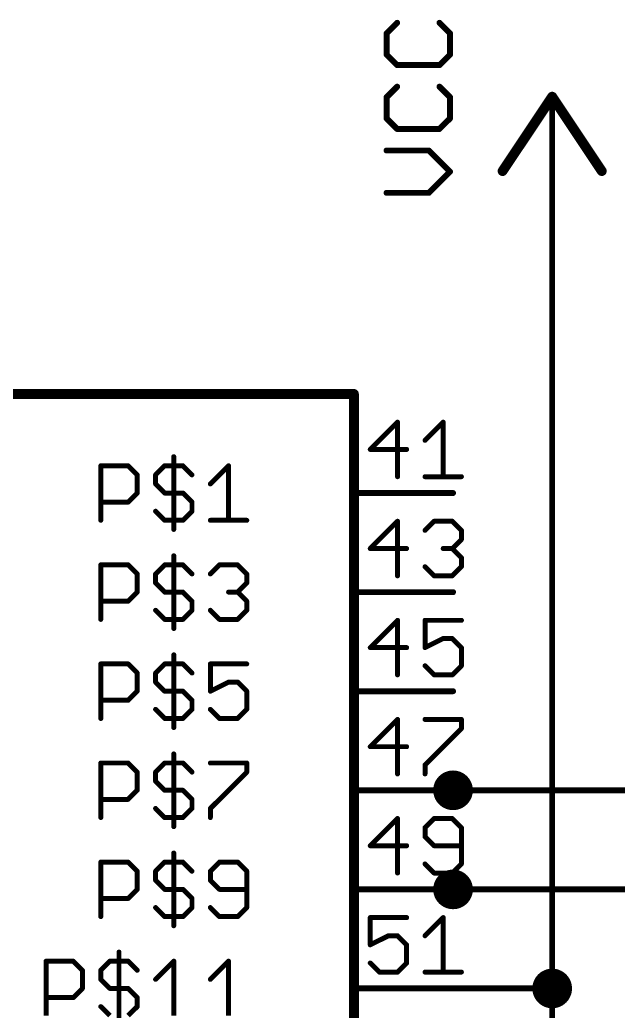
# Model space of a CAD drawing. Extents: x -72 to 265, y -97 to 216.
# Drawn here: x -6.02 to 9.31, y 85.78 to 111.19 of the extents above; entities that cross this region are included whole.
import ezdxf

# ---------------------------------------------------------------- set-up
doc = ezdxf.new("R2010")
doc.units = 0
for name, color, linetype in [('91', 94, 'CONTINUOUS'), ('94', 14, 'CONTINUOUS'), ('95', 251, 'CONTINUOUS'), ('96', 251, 'CONTINUOUS')]:
    doc.layers.add(name, color=color, linetype=linetype)

msp = doc.modelspace()

# ---------------------------------------------------------------- linework, layer by layer
at = {"layer": '91', "const_width": 0.1524}
for points in [[(7.62, 86.36), (7.62, 106.68)], [(5.08, 91.44), (12.7, 91.44)], [(12.7, 88.9), (5.08, 88.9)], [(5.08, 86.36), (7.62, 86.36)], [(7.62, 78.74), (7.62, 86.36)]]:
    msp.add_lwpolyline(points, dxfattribs=at)
at = {"layer": '91'}
for points, const_width in [([(7.6581, 106.68, 1), (7.5819, 106.68)], 0.0762), ([(5.08, 91.186, 1), (5.08, 91.694, 1), (5.08, 91.186)], 0.508), ([(5.08, 91.4781, 1), (5.08, 91.4019)], 0.0762), ([(5.08, 88.646, 1), (5.08, 89.154, 1), (5.08, 88.646)], 0.508), ([(5.08, 88.9381, 1), (5.08, 88.8619)], 0.0762), ([(7.62, 86.106, 1), (7.62, 86.614, 1), (7.62, 86.106)], 0.508), ([(5.08, 86.3981, 1), (5.08, 86.3219)], 0.0762), ([(7.6581, 86.36, 1), (7.5819, 86.36)], 0.0762), ([(7.62, 86.3219, 1), (7.62, 86.3981)], 0.0762), ([(7.5819, 86.36, 1), (7.6581, 86.36)], 0.0762)]:
    msp.add_lwpolyline(points, format="xyb", dxfattribs=dict(at, const_width=const_width))
at = {"layer": '94'}
for points, const_width in [([(7.62, 109.22), (6.35, 107.315)], 0.254), ([(8.89, 107.315), (7.62, 109.22)], 0.254), ([(7.62, 106.68), (7.62, 109.22)], 0.1524), ([(2.54, 101.6), (-25.4, 101.6)], 0.254), ([(2.54, 22.86), (2.54, 101.6)], 0.254), ([(5.08, 99.06), (2.54, 99.06)], 0.1524), ([(5.08, 96.52), (2.54, 96.52)], 0.1524), ([(5.08, 93.98), (2.54, 93.98)], 0.1524), ([(5.08, 91.44), (2.54, 91.44)], 0.1524), ([(5.08, 88.9), (2.54, 88.9)], 0.1524), ([(5.08, 86.36), (2.54, 86.36)], 0.1524)]:
    msp.add_lwpolyline(points, dxfattribs=dict(at, const_width=const_width))
for points, const_width in [([(7.6728, 109.2552, 1), (7.5672, 109.1848)], 0.127), ([(7.6728, 109.1848, 1), (7.5672, 109.2552)], 0.127), ([(7.6581, 109.22, 1), (7.5819, 109.22)], 0.0762), ([(6.2972, 107.3502, 1), (6.4028, 107.2798)], 0.127), ([(8.8372, 107.2798, 1), (8.9428, 107.3502)], 0.127), ([(7.5819, 106.68, 1), (7.6581, 106.68)], 0.0762), ([(2.6035, 101.6, 1), (2.4765, 101.6)], 0.127), ([(2.54, 101.5365, 1), (2.54, 101.6635)], 0.127), ([(2.54, 99.0981, 1), (2.54, 99.0219)], 0.0762), ([(5.08, 99.0219, 1), (5.08, 99.0981)], 0.0762), ([(2.54, 96.5581, 1), (2.54, 96.4819)], 0.0762), ([(5.08, 96.4819, 1), (5.08, 96.5581)], 0.0762), ([(2.54, 94.0181, 1), (2.54, 93.9419)], 0.0762), ([(5.08, 93.9419, 1), (5.08, 94.0181)], 0.0762), ([(2.54, 91.4781, 1), (2.54, 91.4019)], 0.0762), ([(5.08, 91.4019, 1), (5.08, 91.4781)], 0.0762), ([(2.54, 88.9381, 1), (2.54, 88.8619)], 0.0762), ([(5.08, 88.8619, 1), (5.08, 88.9381)], 0.0762), ([(2.54, 86.3981, 1), (2.54, 86.3219)], 0.0762), ([(5.08, 86.3219, 1), (5.08, 86.3981)], 0.0762)]:
    msp.add_lwpolyline(points, format="xyb", dxfattribs=dict(at, const_width=const_width))
at = {"layer": '95', "const_width": 0.127}
for points in [[(3.6582, 100.8773), (2.9591, 100.1782)], [(3.6582, 99.4791), (3.6582, 100.8773)], [(4.3624, 100.4112), (4.8284, 100.8773)], [(4.8284, 100.8773), (4.8284, 99.4791)], [(2.9591, 100.1782), (3.8912, 100.1782)], [(-2.0738, 99.9927), (-2.0738, 98.1285)], [(-3.9431, 98.3615), (-3.9431, 99.7597)], [(-3.9431, 99.7597), (-3.244, 99.7597)], [(-3.244, 99.7597), (-3.011, 99.5267)], [(-2.5399, 99.5267), (-2.3068, 99.7597)], [(-2.3068, 99.7597), (-1.8408, 99.7597)], [(-1.8408, 99.7597), (-1.6077, 99.5267)], [(-1.1366, 99.2936), (-0.6705, 99.7597)], [(-0.6705, 99.7597), (-0.6705, 98.3615)], [(-3.011, 99.5267), (-3.011, 99.0606)], [(-2.5399, 99.2936), (-2.5399, 99.5267)], [(4.3624, 99.4791), (5.2945, 99.4791)], [(-3.011, 99.0606), (-3.244, 98.8276)], [(-2.3068, 99.0606), (-2.5399, 99.2936)], [(-1.8408, 99.0606), (-2.3068, 99.0606)], [(-1.6077, 98.8276), (-1.8408, 99.0606)], [(-3.244, 98.8276), (-3.9431, 98.8276)], [(-1.6077, 98.5945), (-1.6077, 98.8276)], [(-2.5399, 98.5945), (-2.3068, 98.3615)], [(-1.8408, 98.3615), (-1.6077, 98.5945)], [(-2.3068, 98.3615), (-1.8408, 98.3615)], [(-1.1366, 98.3615), (-0.2045, 98.3615)], [(3.6582, 98.3373), (2.9591, 97.6382)], [(3.6582, 96.9391), (3.6582, 98.3373)], [(4.3624, 98.1043), (4.5954, 98.3373)], [(4.5954, 98.3373), (5.0615, 98.3373)], [(5.0615, 98.3373), (5.2945, 98.1043)], [(5.2945, 98.1043), (5.2945, 97.8712)], [(5.2945, 97.8712), (5.0615, 97.6382)], [(2.9591, 97.6382), (3.8912, 97.6382)], [(5.0615, 97.6382), (4.8284, 97.6382)], [(5.0615, 97.6382), (5.2945, 97.4052)], [(-2.0738, 97.4527), (-2.0738, 95.5885)], [(5.2945, 97.4052), (5.2945, 97.1721)], [(-3.9431, 95.8215), (-3.9431, 97.2197)], [(-3.9431, 97.2197), (-3.244, 97.2197)], [(-3.244, 97.2197), (-3.011, 96.9867)], [(-2.5399, 96.9867), (-2.3068, 97.2197)], [(-2.3068, 97.2197), (-1.8408, 97.2197)], [(-1.8408, 97.2197), (-1.6077, 96.9867)], [(-1.1366, 96.9867), (-0.9036, 97.2197)], [(-0.9036, 97.2197), (-0.4375, 97.2197)], [(-0.4375, 97.2197), (-0.2045, 96.9867)], [(4.5954, 96.9391), (4.3624, 97.1721)], [(5.2945, 97.1721), (5.0615, 96.9391)], [(-3.011, 96.9867), (-3.011, 96.5206)], [(-2.5399, 96.7536), (-2.5399, 96.9867)], [(-0.2045, 96.9867), (-0.2045, 96.7536)], [(5.0615, 96.9391), (4.5954, 96.9391)], [(-3.011, 96.5206), (-3.244, 96.2876)], [(-2.3068, 96.5206), (-2.5399, 96.7536)], [(-1.8408, 96.5206), (-2.3068, 96.5206)], [(-1.6077, 96.2876), (-1.8408, 96.5206)], [(-0.4375, 96.5206), (-0.6705, 96.5206)], [(-0.2045, 96.7536), (-0.4375, 96.5206)], [(-0.4375, 96.5206), (-0.2045, 96.2876)], [(-3.244, 96.2876), (-3.9431, 96.2876)], [(-1.6077, 96.0545), (-1.6077, 96.2876)], [(-0.2045, 96.2876), (-0.2045, 96.0545)], [(-2.5399, 96.0545), (-2.3068, 95.8215)], [(-1.8408, 95.8215), (-1.6077, 96.0545)], [(-0.9036, 95.8215), (-1.1366, 96.0545)], [(-0.2045, 96.0545), (-0.4375, 95.8215)], [(-2.3068, 95.8215), (-1.8408, 95.8215)], [(-0.4375, 95.8215), (-0.9036, 95.8215)], [(3.6582, 95.7973), (2.9591, 95.0982)], [(3.6582, 94.3991), (3.6582, 95.7973)], [(5.2945, 95.7973), (4.3624, 95.7973)], [(4.3624, 95.7973), (4.3624, 95.0982)], [(4.3624, 95.0982), (4.8284, 95.3312)], [(4.8284, 95.3312), (5.0615, 95.3312)], [(5.0615, 95.3312), (5.2945, 95.0982)], [(2.9591, 95.0982), (3.8912, 95.0982)], [(5.2945, 95.0982), (5.2945, 94.6321)], [(-2.0738, 94.9127), (-2.0738, 93.0485)], [(-3.9431, 93.2815), (-3.9431, 94.6797)], [(-3.9431, 94.6797), (-3.244, 94.6797)], [(-3.244, 94.6797), (-3.011, 94.4467)], [(-2.5399, 94.4467), (-2.3068, 94.6797)], [(-2.3068, 94.6797), (-1.8408, 94.6797)], [(-1.8408, 94.6797), (-1.6077, 94.4467)], [(-0.2045, 94.6797), (-1.1366, 94.6797)], [(-1.1366, 94.6797), (-1.1366, 93.9806)], [(4.5954, 94.3991), (4.3624, 94.6321)], [(5.2945, 94.6321), (5.0615, 94.3991)], [(-3.011, 94.4467), (-3.011, 93.9806)], [(-2.5399, 94.2136), (-2.5399, 94.4467)], [(5.0615, 94.3991), (4.5954, 94.3991)], [(-3.011, 93.9806), (-3.244, 93.7476)], [(-2.3068, 93.9806), (-2.5399, 94.2136)], [(-1.8408, 93.9806), (-2.3068, 93.9806)], [(-1.6077, 93.7476), (-1.8408, 93.9806)], [(-1.1366, 93.9806), (-0.6705, 94.2136)], [(-0.6705, 94.2136), (-0.4375, 94.2136)], [(-0.4375, 94.2136), (-0.2045, 93.9806)], [(-0.2045, 93.9806), (-0.2045, 93.5145)], [(-3.244, 93.7476), (-3.9431, 93.7476)], [(-1.6077, 93.5145), (-1.6077, 93.7476)], [(-2.5399, 93.5145), (-2.3068, 93.2815)], [(-1.8408, 93.2815), (-1.6077, 93.5145)], [(-0.9036, 93.2815), (-1.1366, 93.5145)], [(-0.2045, 93.5145), (-0.4375, 93.2815)], [(-2.3068, 93.2815), (-1.8408, 93.2815)], [(-0.4375, 93.2815), (-0.9036, 93.2815)], [(3.6582, 93.2573), (2.9591, 92.5582)], [(3.6582, 91.8591), (3.6582, 93.2573)], [(4.3624, 93.2573), (5.2945, 93.2573)], [(5.2945, 93.2573), (5.2945, 93.0243)], [(5.2945, 93.0243), (4.3624, 92.0921)], [(2.9591, 92.5582), (3.8912, 92.5582)], [(-2.0738, 92.3727), (-2.0738, 90.5085)], [(-3.9431, 90.7415), (-3.9431, 92.1397)], [(-3.9431, 92.1397), (-3.244, 92.1397)], [(-3.244, 92.1397), (-3.011, 91.9067)], [(-2.5399, 91.9067), (-2.3068, 92.1397)], [(-2.3068, 92.1397), (-1.8408, 92.1397)], [(-1.8408, 92.1397), (-1.6077, 91.9067)], [(-1.1366, 92.1397), (-0.2045, 92.1397)], [(-0.2045, 92.1397), (-0.2045, 91.9067)], [(4.3624, 92.0921), (4.3624, 91.8591)], [(-3.011, 91.9067), (-3.011, 91.4406)], [(-2.5399, 91.6736), (-2.5399, 91.9067)], [(-0.2045, 91.9067), (-1.1366, 90.9745)], [(-3.011, 91.4406), (-3.244, 91.2076)], [(-2.3068, 91.4406), (-2.5399, 91.6736)], [(-1.8408, 91.4406), (-2.3068, 91.4406)], [(-1.6077, 91.2076), (-1.8408, 91.4406)], [(-3.244, 91.2076), (-3.9431, 91.2076)], [(-1.6077, 90.9745), (-1.6077, 91.2076)], [(-2.5399, 90.9745), (-2.3068, 90.7415)], [(-1.8408, 90.7415), (-1.6077, 90.9745)], [(-1.1366, 90.9745), (-1.1366, 90.7415)], [(-2.3068, 90.7415), (-1.8408, 90.7415)], [(3.6582, 90.7173), (2.9591, 90.0182)], [(3.6582, 89.3191), (3.6582, 90.7173)], [(4.5954, 90.7173), (4.3624, 90.4843)], [(5.0615, 90.7173), (4.5954, 90.7173)], [(5.2945, 90.4843), (5.0615, 90.7173)], [(4.3624, 90.4843), (4.3624, 90.2512)], [(5.2945, 89.5521), (5.2945, 90.4843)], [(4.3624, 90.2512), (4.5954, 90.0182)], [(2.9591, 90.0182), (3.8912, 90.0182)], [(4.5954, 90.0182), (5.2945, 90.0182)], [(-2.0738, 89.8327), (-2.0738, 87.9685)], [(-3.9431, 88.2015), (-3.9431, 89.5997)], [(-3.9431, 89.5997), (-3.244, 89.5997)], [(-3.244, 89.5997), (-3.011, 89.3667)], [(-2.5399, 89.3667), (-2.3068, 89.5997)], [(-2.3068, 89.5997), (-1.8408, 89.5997)], [(-1.8408, 89.5997), (-1.6077, 89.3667)], [(-0.9036, 89.5997), (-1.1366, 89.3667)], [(-0.4375, 89.5997), (-0.9036, 89.5997)], [(-0.2045, 89.3667), (-0.4375, 89.5997)], [(4.3624, 89.5521), (4.5954, 89.3191)], [(5.0615, 89.3191), (5.2945, 89.5521)], [(-3.011, 89.3667), (-3.011, 88.9006)], [(-2.5399, 89.1336), (-2.5399, 89.3667)], [(-1.1366, 89.3667), (-1.1366, 89.1336)], [(-0.2045, 88.4345), (-0.2045, 89.3667)], [(4.5954, 89.3191), (5.0615, 89.3191)], [(-3.011, 88.9006), (-3.244, 88.6676)], [(-2.3068, 88.9006), (-2.5399, 89.1336)], [(-1.8408, 88.9006), (-2.3068, 88.9006)], [(-1.6077, 88.6676), (-1.8408, 88.9006)], [(-1.1366, 89.1336), (-0.9036, 88.9006)], [(-0.9036, 88.9006), (-0.2045, 88.9006)], [(-3.244, 88.6676), (-3.9431, 88.6676)], [(-1.6077, 88.4345), (-1.6077, 88.6676)], [(-2.5399, 88.4345), (-2.3068, 88.2015)], [(-1.8408, 88.2015), (-1.6077, 88.4345)], [(-1.1366, 88.4345), (-0.9036, 88.2015)], [(-0.4375, 88.2015), (-0.2045, 88.4345)], [(-2.3068, 88.2015), (-1.8408, 88.2015)], [(-0.9036, 88.2015), (-0.4375, 88.2015)], [(3.8912, 88.1773), (2.9591, 88.1773)], [(2.9591, 88.1773), (2.9591, 87.4782)], [(4.3624, 87.7112), (4.8284, 88.1773)], [(4.8284, 88.1773), (4.8284, 86.7791)], [(2.9591, 87.4782), (3.4252, 87.7112)], [(3.4252, 87.7112), (3.6582, 87.7112)], [(3.6582, 87.7112), (3.8912, 87.4782)], [(3.8912, 87.4782), (3.8912, 87.0121)], [(-3.4771, 87.2927), (-3.4771, 85.4285)], [(-5.3464, 85.6615), (-5.3464, 87.0597)], [(-5.3464, 87.0597), (-4.6473, 87.0597)], [(-4.6473, 87.0597), (-4.4143, 86.8267)], [(-3.9431, 86.8267), (-3.7101, 87.0597)], [(-3.7101, 87.0597), (-3.244, 87.0597)], [(-3.244, 87.0597), (-3.011, 86.8267)], [(-2.5399, 86.5936), (-2.0738, 87.0597)], [(-2.0738, 87.0597), (-2.0738, 85.6615)], [(-1.1366, 86.5936), (-0.6705, 87.0597)], [(-0.6705, 87.0597), (-0.6705, 85.6615)], [(3.1921, 86.7791), (2.9591, 87.0121)], [(3.8912, 87.0121), (3.6582, 86.7791)], [(-4.4143, 86.8267), (-4.4143, 86.3606)], [(-3.9431, 86.5936), (-3.9431, 86.8267)], [(3.6582, 86.7791), (3.1921, 86.7791)], [(4.3624, 86.7791), (5.2945, 86.7791)], [(-4.4143, 86.3606), (-4.6473, 86.1276)], [(-3.7101, 86.3606), (-3.9431, 86.5936)], [(-3.244, 86.3606), (-3.7101, 86.3606)], [(-3.011, 86.1276), (-3.244, 86.3606)], [(-4.6473, 86.1276), (-5.3464, 86.1276)], [(-3.011, 85.8945), (-3.011, 86.1276)], [(-3.9431, 85.8945), (-3.7101, 85.6615)], [(-3.244, 85.6615), (-3.011, 85.8945)]]:
    msp.add_lwpolyline(points, dxfattribs=at)
at = {"layer": '95', "const_width": 0.0635}
for points in [[(3.6899, 100.8773, 1), (3.6264, 100.8773)], [(3.6806, 100.8548, 1), (3.6357, 100.8997)], [(4.8602, 100.8773, 1), (4.7967, 100.8773)], [(4.8509, 100.8548, 1), (4.806, 100.8997)], [(4.3399, 100.4337, 1), (4.3848, 100.3888)], [(2.9591, 100.2099, 1), (2.9591, 100.1464)], [(2.9366, 100.2006, 1), (2.9816, 100.1557)], [(3.8912, 100.1464, 1), (3.8912, 100.2099)], [(-2.042, 99.9927, 1), (-2.1055, 99.9927)], [(-3.9114, 99.7597, 1), (-3.9749, 99.7597)], [(-3.9431, 99.7914, 1), (-3.9431, 99.7279)], [(-3.2216, 99.7821, 1), (-3.2665, 99.7372)], [(-3.244, 99.7279, 1), (-3.244, 99.7914)], [(-2.3068, 99.7914, 1), (-2.3068, 99.7279)], [(-2.2844, 99.7372, 1), (-2.3293, 99.7821)], [(-1.8183, 99.7821, 1), (-1.8632, 99.7372)], [(-1.8408, 99.7279, 1), (-1.8408, 99.7914)], [(-0.6388, 99.7597, 1), (-0.7023, 99.7597)], [(-0.6481, 99.7372, 1), (-0.693, 99.7821)], [(-2.9793, 99.5267, 1), (-3.0428, 99.5267)], [(-3.0335, 99.5042, 1), (-2.9886, 99.5491)], [(-2.5081, 99.5267, 1), (-2.5716, 99.5267)], [(-2.5623, 99.5491, 1), (-2.5174, 99.5042)], [(-1.6302, 99.5042, 1), (-1.5853, 99.5491)], [(3.6264, 99.4791, 1), (3.6899, 99.4791)], [(4.3624, 99.5109, 1), (4.3624, 99.4474)], [(4.7967, 99.4791, 1), (4.8602, 99.4791)], [(5.2945, 99.4474, 1), (5.2945, 99.5109)], [(-2.9886, 99.0381, 1), (-3.0335, 99.083)], [(-2.5716, 99.2936, 1), (-2.5081, 99.2936)], [(-2.5174, 99.3161, 1), (-2.5623, 99.2712)], [(-2.3068, 99.0923, 1), (-2.3068, 99.0288)], [(-2.3293, 99.0381, 1), (-2.2844, 99.083)], [(-1.8183, 99.083, 1), (-1.8632, 99.0381)], [(-1.8408, 99.0288, 1), (-1.8408, 99.0923)], [(-1.159, 99.3161, 1), (-1.1141, 99.2712)], [(-3.9431, 98.8593, 1), (-3.9431, 98.7958)], [(-3.2665, 98.85, 1), (-3.2216, 98.8051)], [(-3.244, 98.7958, 1), (-3.244, 98.8593)], [(-3.0428, 99.0606, 1), (-2.9793, 99.0606)], [(-1.576, 98.8276, 1), (-1.6395, 98.8276)], [(-1.6302, 98.8051, 1), (-1.5853, 98.85)], [(-2.5174, 98.617, 1), (-2.5623, 98.5721)], [(-1.6395, 98.5945, 1), (-1.576, 98.5945)], [(-1.5853, 98.5721, 1), (-1.6302, 98.617)], [(-3.9749, 98.3615, 1), (-3.9114, 98.3615)], [(-2.3068, 98.3933, 1), (-2.3068, 98.3298)], [(-2.3293, 98.339, 1), (-2.2844, 98.384)], [(-1.8632, 98.384, 1), (-1.8183, 98.339)], [(-1.8408, 98.3298, 1), (-1.8408, 98.3933)], [(-1.1366, 98.3933, 1), (-1.1366, 98.3298)], [(-0.7023, 98.3615, 1), (-0.6388, 98.3615)], [(-0.2045, 98.3298, 1), (-0.2045, 98.3933)], [(3.6899, 98.3373, 1), (3.6264, 98.3373)], [(3.6806, 98.3148, 1), (3.6357, 98.3597)], [(4.5954, 98.369, 1), (4.5954, 98.3055)], [(4.6179, 98.3148, 1), (4.573, 98.3597)], [(5.0839, 98.3597, 1), (5.039, 98.3148)], [(5.0615, 98.3055, 1), (5.0615, 98.369)], [(-2.1055, 98.1285, 1), (-2.042, 98.1285)], [(4.3399, 98.1267, 1), (4.3848, 98.0818)], [(5.3263, 98.1043, 1), (5.2628, 98.1043)], [(5.2721, 98.0818, 1), (5.317, 98.1267)], [(5.2628, 97.8712, 1), (5.3263, 97.8712)], [(5.317, 97.8488, 1), (5.2721, 97.8937)], [(2.9591, 97.6699, 1), (2.9591, 97.6064)], [(2.9366, 97.6606, 1), (2.9816, 97.6157)], [(3.8912, 97.6064, 1), (3.8912, 97.6699)], [(4.8284, 97.6699, 1), (4.8284, 97.6064)], [(5.0839, 97.6606, 1), (5.039, 97.6157)], [(5.039, 97.6606, 1), (5.0839, 97.6157)], [(5.0615, 97.6064, 1), (5.0615, 97.6699)], [(-2.042, 97.4527, 1), (-2.1055, 97.4527)], [(5.3263, 97.4052, 1), (5.2628, 97.4052)], [(5.2721, 97.3827, 1), (5.317, 97.4276)], [(-3.9114, 97.2197, 1), (-3.9749, 97.2197)], [(-3.9431, 97.2514, 1), (-3.9431, 97.1879)], [(-3.2216, 97.2421, 1), (-3.2665, 97.1972)], [(-3.244, 97.1879, 1), (-3.244, 97.2514)], [(-2.3068, 97.2514, 1), (-2.3068, 97.1879)], [(-2.2844, 97.1972, 1), (-2.3293, 97.2421)], [(-1.8183, 97.2421, 1), (-1.8632, 97.1972)], [(-1.8408, 97.1879, 1), (-1.8408, 97.2514)], [(-0.9036, 97.2514, 1), (-0.9036, 97.1879)], [(-0.8811, 97.1972, 1), (-0.926, 97.2421)], [(-0.415, 97.2421, 1), (-0.4599, 97.1972)], [(-0.4375, 97.1879, 1), (-0.4375, 97.2514)], [(4.3848, 97.1946, 1), (4.3399, 97.1497)], [(5.2628, 97.1721, 1), (5.3263, 97.1721)], [(5.317, 97.1497, 1), (5.2721, 97.1946)], [(-2.9793, 96.9867, 1), (-3.0428, 96.9867)], [(-3.0335, 96.9642, 1), (-2.9886, 97.0091)], [(-2.5081, 96.9867, 1), (-2.5716, 96.9867)], [(-2.5623, 97.0091, 1), (-2.5174, 96.9642)], [(-1.6302, 96.9642, 1), (-1.5853, 97.0091)], [(-1.159, 97.0091, 1), (-1.1141, 96.9642)], [(-0.1727, 96.9867, 1), (-0.2362, 96.9867)], [(-0.2269, 96.9642, 1), (-0.182, 97.0091)], [(3.6264, 96.9391, 1), (3.6899, 96.9391)], [(4.5954, 96.9709, 1), (4.5954, 96.9074)], [(4.573, 96.9166, 1), (4.6179, 96.9616)], [(5.039, 96.9616, 1), (5.0839, 96.9166)], [(5.0615, 96.9074, 1), (5.0615, 96.9709)], [(-2.9886, 96.4981, 1), (-3.0335, 96.543)], [(-2.5716, 96.7536, 1), (-2.5081, 96.7536)], [(-2.5174, 96.7761, 1), (-2.5623, 96.7312)], [(-2.3068, 96.5523, 1), (-2.3068, 96.4888)], [(-2.3293, 96.4981, 1), (-2.2844, 96.543)], [(-1.8183, 96.543, 1), (-1.8632, 96.4981)], [(-1.8408, 96.4888, 1), (-1.8408, 96.5523)], [(-0.6705, 96.5523, 1), (-0.6705, 96.4888)], [(-0.415, 96.543, 1), (-0.4599, 96.4981)], [(-0.4599, 96.543, 1), (-0.415, 96.4981)], [(-0.4375, 96.4888, 1), (-0.4375, 96.5523)], [(-0.2362, 96.7536, 1), (-0.1727, 96.7536)], [(-0.182, 96.7312, 1), (-0.2269, 96.7761)], [(-3.9431, 96.3193, 1), (-3.9431, 96.2558)], [(-3.2665, 96.31, 1), (-3.2216, 96.2651)], [(-3.244, 96.2558, 1), (-3.244, 96.3193)], [(-3.0428, 96.5206, 1), (-2.9793, 96.5206)], [(-1.576, 96.2876, 1), (-1.6395, 96.2876)], [(-1.6302, 96.2651, 1), (-1.5853, 96.31)], [(-0.1727, 96.2876, 1), (-0.2362, 96.2876)], [(-0.2269, 96.2651, 1), (-0.182, 96.31)], [(-2.5174, 96.077, 1), (-2.5623, 96.0321)], [(-1.6395, 96.0545, 1), (-1.576, 96.0545)], [(-1.5853, 96.0321, 1), (-1.6302, 96.077)], [(-1.1141, 96.077, 1), (-1.159, 96.0321)], [(-0.2362, 96.0545, 1), (-0.1727, 96.0545)], [(-0.182, 96.0321, 1), (-0.2269, 96.077)], [(-3.9749, 95.8215, 1), (-3.9114, 95.8215)], [(-2.3068, 95.8533, 1), (-2.3068, 95.7897)], [(-2.3293, 95.799, 1), (-2.2844, 95.844)], [(-1.8632, 95.844, 1), (-1.8183, 95.799)], [(-1.8408, 95.7897, 1), (-1.8408, 95.8533)], [(-0.9036, 95.8533, 1), (-0.9036, 95.7897)], [(-0.926, 95.799, 1), (-0.8811, 95.844)], [(-0.4599, 95.844, 1), (-0.415, 95.799)], [(-0.4375, 95.7897, 1), (-0.4375, 95.8533)], [(3.6899, 95.7973, 1), (3.6264, 95.7973)], [(3.6806, 95.7748, 1), (3.6357, 95.8197)], [(4.3941, 95.7973, 1), (4.3306, 95.7973)], [(4.3624, 95.829, 1), (4.3624, 95.7655)], [(5.2945, 95.7655, 1), (5.2945, 95.829)], [(-2.1055, 95.5885, 1), (-2.042, 95.5885)], [(4.8284, 95.363, 1), (4.8284, 95.2995)], [(4.8426, 95.3028, 1), (4.8142, 95.3596)], [(5.0839, 95.3537, 1), (5.039, 95.3088)], [(5.0615, 95.2995, 1), (5.0615, 95.363)], [(2.9591, 95.1299, 1), (2.9591, 95.0664)], [(2.9366, 95.1206, 1), (2.9816, 95.0757)], [(3.8912, 95.0664, 1), (3.8912, 95.1299)], [(4.3306, 95.0982, 1), (4.3941, 95.0982)], [(4.3482, 95.1266, 1), (4.3766, 95.0698)], [(5.3263, 95.0982, 1), (5.2628, 95.0982)], [(5.2721, 95.0757, 1), (5.317, 95.1206)], [(-2.042, 94.9127, 1), (-2.1055, 94.9127)], [(-3.9114, 94.6797, 1), (-3.9749, 94.6797)], [(-3.9431, 94.7114, 1), (-3.9431, 94.6479)], [(-3.2216, 94.7021, 1), (-3.2665, 94.6572)], [(-3.244, 94.6479, 1), (-3.244, 94.7114)], [(-2.3068, 94.7114, 1), (-2.3068, 94.6479)], [(-2.2844, 94.6572, 1), (-2.3293, 94.7021)], [(-1.8183, 94.7021, 1), (-1.8632, 94.6572)], [(-1.8408, 94.6479, 1), (-1.8408, 94.7114)], [(-1.1366, 94.7114, 1), (-1.1366, 94.6479)], [(-1.1048, 94.6797, 1), (-1.1683, 94.6797)], [(-0.2045, 94.6479, 1), (-0.2045, 94.7114)], [(4.3848, 94.6546, 1), (4.3399, 94.6097)], [(5.2628, 94.6321, 1), (5.3263, 94.6321)], [(5.317, 94.6097, 1), (5.2721, 94.6546)], [(-2.9793, 94.4467, 1), (-3.0428, 94.4467)], [(-3.0335, 94.4242, 1), (-2.9886, 94.4691)], [(-2.5081, 94.4467, 1), (-2.5716, 94.4467)], [(-2.5623, 94.4691, 1), (-2.5174, 94.4242)], [(-1.6302, 94.4242, 1), (-1.5853, 94.4691)], [(3.6264, 94.3991, 1), (3.6899, 94.3991)], [(4.5954, 94.4309, 1), (4.5954, 94.3674)], [(4.573, 94.3766, 1), (4.6179, 94.4216)], [(5.039, 94.4216, 1), (5.0839, 94.3766)], [(5.0615, 94.3674, 1), (5.0615, 94.4309)], [(-2.9886, 93.9581, 1), (-3.0335, 94.003)], [(-2.5716, 94.2136, 1), (-2.5081, 94.2136)], [(-2.5174, 94.2361, 1), (-2.5623, 94.1912)], [(-2.3068, 94.0123, 1), (-2.3068, 93.9488)], [(-2.3293, 93.9581, 1), (-2.2844, 94.003)], [(-1.8183, 94.003, 1), (-1.8632, 93.9581)], [(-1.8408, 93.9488, 1), (-1.8408, 94.0123)], [(-1.1508, 94.009, 1), (-1.1224, 93.9522)], [(-0.6705, 94.2454, 1), (-0.6705, 94.1819)], [(-0.6563, 94.1852, 1), (-0.6847, 94.242)], [(-0.415, 94.2361, 1), (-0.4599, 94.1912)], [(-0.4375, 94.1819, 1), (-0.4375, 94.2454)], [(-0.1727, 93.9806, 1), (-0.2362, 93.9806)], [(-0.2269, 93.9581, 1), (-0.182, 94.003)], [(-3.9431, 93.7793, 1), (-3.9431, 93.7158)], [(-3.2665, 93.77, 1), (-3.2216, 93.7251)], [(-3.244, 93.7158, 1), (-3.244, 93.7793)], [(-3.0428, 93.9806, 1), (-2.9793, 93.9806)], [(-1.576, 93.7476, 1), (-1.6395, 93.7476)], [(-1.6302, 93.7251, 1), (-1.5853, 93.77)], [(-1.1683, 93.9806, 1), (-1.1048, 93.9806)], [(-2.5174, 93.537, 1), (-2.5623, 93.4921)], [(-1.6395, 93.5145, 1), (-1.576, 93.5145)], [(-1.5853, 93.4921, 1), (-1.6302, 93.537)], [(-1.1141, 93.537, 1), (-1.159, 93.4921)], [(-0.2362, 93.5145, 1), (-0.1727, 93.5145)], [(-0.182, 93.4921, 1), (-0.2269, 93.537)], [(-3.9749, 93.2815, 1), (-3.9114, 93.2815)], [(-2.3068, 93.3133, 1), (-2.3068, 93.2498)], [(-2.3293, 93.259, 1), (-2.2844, 93.304)], [(-1.8632, 93.304, 1), (-1.8183, 93.259)], [(-1.8408, 93.2498, 1), (-1.8408, 93.3133)], [(-0.9036, 93.3133, 1), (-0.9036, 93.2498)], [(-0.926, 93.259, 1), (-0.8811, 93.304)], [(-0.4599, 93.304, 1), (-0.415, 93.259)], [(-0.4375, 93.2498, 1), (-0.4375, 93.3133)], [(3.6899, 93.2573, 1), (3.6264, 93.2573)], [(3.6806, 93.2348, 1), (3.6357, 93.2797)], [(4.3624, 93.289, 1), (4.3624, 93.2255)], [(5.3263, 93.2573, 1), (5.2628, 93.2573)], [(5.2945, 93.2255, 1), (5.2945, 93.289)], [(-2.1055, 93.0485, 1), (-2.042, 93.0485)], [(5.2628, 93.0243, 1), (5.3263, 93.0243)], [(5.317, 93.0018, 1), (5.2721, 93.0467)], [(2.9591, 92.5899, 1), (2.9591, 92.5264)], [(2.9366, 92.5806, 1), (2.9816, 92.5357)], [(3.8912, 92.5264, 1), (3.8912, 92.5899)], [(-2.042, 92.3727, 1), (-2.1055, 92.3727)], [(-3.9114, 92.1397, 1), (-3.9749, 92.1397)], [(-3.9431, 92.1714, 1), (-3.9431, 92.1079)], [(-3.2216, 92.1621, 1), (-3.2665, 92.1172)], [(-3.244, 92.1079, 1), (-3.244, 92.1714)], [(-2.3068, 92.1714, 1), (-2.3068, 92.1079)], [(-2.2844, 92.1172, 1), (-2.3293, 92.1621)], [(-1.8183, 92.1621, 1), (-1.8632, 92.1172)], [(-1.8408, 92.1079, 1), (-1.8408, 92.1714)], [(-1.1366, 92.1714, 1), (-1.1366, 92.1079)], [(-0.1727, 92.1397, 1), (-0.2362, 92.1397)], [(-0.2045, 92.1079, 1), (-0.2045, 92.1714)], [(4.3941, 92.0921, 1), (4.3306, 92.0921)], [(4.3399, 92.1146, 1), (4.3848, 92.0697)], [(-2.9793, 91.9067, 1), (-3.0428, 91.9067)], [(-3.0335, 91.8842, 1), (-2.9886, 91.9291)], [(-2.5081, 91.9067, 1), (-2.5716, 91.9067)], [(-2.5623, 91.9291, 1), (-2.5174, 91.8842)], [(-1.6302, 91.8842, 1), (-1.5853, 91.9291)], [(-0.2362, 91.9067, 1), (-0.1727, 91.9067)], [(-0.182, 91.8842, 1), (-0.2269, 91.9291)], [(3.6264, 91.8591, 1), (3.6899, 91.8591)], [(4.3306, 91.8591, 1), (4.3941, 91.8591)], [(-2.9886, 91.4181, 1), (-3.0335, 91.463)], [(-2.5716, 91.6736, 1), (-2.5081, 91.6736)], [(-2.5174, 91.6961, 1), (-2.5623, 91.6512)], [(-2.3068, 91.4723, 1), (-2.3068, 91.4088)], [(-2.3293, 91.4181, 1), (-2.2844, 91.463)], [(-1.8183, 91.463, 1), (-1.8632, 91.4181)], [(-1.8408, 91.4088, 1), (-1.8408, 91.4723)], [(-3.9431, 91.2393, 1), (-3.9431, 91.1758)], [(-3.2665, 91.23, 1), (-3.2216, 91.1851)], [(-3.244, 91.1758, 1), (-3.244, 91.2393)], [(-3.0428, 91.4406, 1), (-2.9793, 91.4406)], [(-1.576, 91.2076, 1), (-1.6395, 91.2076)], [(-1.6302, 91.1851, 1), (-1.5853, 91.23)], [(-2.5174, 90.997, 1), (-2.5623, 90.9521)], [(-1.6395, 90.9745, 1), (-1.576, 90.9745)], [(-1.5853, 90.9521, 1), (-1.6302, 90.997)], [(-1.1048, 90.9745, 1), (-1.1683, 90.9745)], [(-1.159, 90.997, 1), (-1.1141, 90.9521)], [(-3.9749, 90.7415, 1), (-3.9114, 90.7415)], [(-2.3068, 90.7733, 1), (-2.3068, 90.7097)], [(-2.3293, 90.719, 1), (-2.2844, 90.764)], [(-1.8632, 90.764, 1), (-1.8183, 90.719)], [(-1.8408, 90.7097, 1), (-1.8408, 90.7733)], [(-1.1683, 90.7415, 1), (-1.1048, 90.7415)], [(3.6899, 90.7173, 1), (3.6264, 90.7173)], [(3.6806, 90.6948, 1), (3.6357, 90.7397)], [(4.5954, 90.749, 1), (4.5954, 90.6855)], [(4.6179, 90.6948, 1), (4.573, 90.7397)], [(5.0839, 90.7397, 1), (5.039, 90.6948)], [(5.0615, 90.6855, 1), (5.0615, 90.749)], [(-2.1055, 90.5085, 1), (-2.042, 90.5085)], [(4.3941, 90.4843, 1), (4.3306, 90.4843)], [(4.3399, 90.5067, 1), (4.3848, 90.4618)], [(5.3263, 90.4843, 1), (5.2628, 90.4843)], [(5.2721, 90.4618, 1), (5.317, 90.5067)], [(4.3306, 90.2512, 1), (4.3941, 90.2512)], [(4.3848, 90.2737, 1), (4.3399, 90.2288)], [(2.9591, 90.0499, 1), (2.9591, 89.9864)], [(2.9366, 90.0406, 1), (2.9816, 89.9957)], [(3.8912, 89.9864, 1), (3.8912, 90.0499)], [(4.5954, 90.0499, 1), (4.5954, 89.9864)], [(4.573, 89.9957, 1), (4.6179, 90.0406)], [(5.2945, 89.9864, 1), (5.2945, 90.0499)], [(-2.042, 89.8327, 1), (-2.1055, 89.8327)], [(-3.9114, 89.5997, 1), (-3.9749, 89.5997)], [(-3.9431, 89.6314, 1), (-3.9431, 89.5679)], [(-3.2216, 89.6221, 1), (-3.2665, 89.5772)], [(-3.244, 89.5679, 1), (-3.244, 89.6314)], [(-2.3068, 89.6314, 1), (-2.3068, 89.5679)], [(-2.2844, 89.5772, 1), (-2.3293, 89.6221)], [(-1.8183, 89.6221, 1), (-1.8632, 89.5772)], [(-1.8408, 89.5679, 1), (-1.8408, 89.6314)], [(-0.9036, 89.6314, 1), (-0.9036, 89.5679)], [(-0.8811, 89.5772, 1), (-0.926, 89.6221)], [(-0.415, 89.6221, 1), (-0.4599, 89.5772)], [(-0.4375, 89.5679, 1), (-0.4375, 89.6314)], [(4.3848, 89.5746, 1), (4.3399, 89.5297)], [(5.2628, 89.5521, 1), (5.3263, 89.5521)], [(5.317, 89.5297, 1), (5.2721, 89.5746)], [(-2.9793, 89.3667, 1), (-3.0428, 89.3667)], [(-3.0335, 89.3442, 1), (-2.9886, 89.3891)], [(-2.5081, 89.3667, 1), (-2.5716, 89.3667)], [(-2.5623, 89.3891, 1), (-2.5174, 89.3442)], [(-1.6302, 89.3442, 1), (-1.5853, 89.3891)], [(-1.1048, 89.3667, 1), (-1.1683, 89.3667)], [(-1.159, 89.3891, 1), (-1.1141, 89.3442)], [(-0.1727, 89.3667, 1), (-0.2362, 89.3667)], [(-0.2269, 89.3442, 1), (-0.182, 89.3891)], [(3.6264, 89.3191, 1), (3.6899, 89.3191)], [(4.5954, 89.3509, 1), (4.5954, 89.2874)], [(4.573, 89.2966, 1), (4.6179, 89.3416)], [(5.039, 89.3416, 1), (5.0839, 89.2966)], [(5.0615, 89.2874, 1), (5.0615, 89.3509)], [(-2.9886, 88.8781, 1), (-3.0335, 88.923)], [(-2.5716, 89.1336, 1), (-2.5081, 89.1336)], [(-2.5174, 89.1561, 1), (-2.5623, 89.1112)], [(-2.3068, 88.9323, 1), (-2.3068, 88.8688)], [(-2.3293, 88.8781, 1), (-2.2844, 88.923)], [(-1.8183, 88.923, 1), (-1.8632, 88.8781)], [(-1.8408, 88.8688, 1), (-1.8408, 88.9323)], [(-1.1141, 89.1561, 1), (-1.159, 89.1112)], [(-1.1683, 89.1336, 1), (-1.1048, 89.1336)], [(-0.9036, 88.9323, 1), (-0.9036, 88.8688)], [(-0.926, 88.8781, 1), (-0.8811, 88.923)], [(-0.2045, 88.8688, 1), (-0.2045, 88.9323)], [(-3.9431, 88.6993, 1), (-3.9431, 88.6358)], [(-3.2665, 88.69, 1), (-3.2216, 88.6451)], [(-3.244, 88.6358, 1), (-3.244, 88.6993)], [(-3.0428, 88.9006, 1), (-2.9793, 88.9006)], [(-1.576, 88.6676, 1), (-1.6395, 88.6676)], [(-1.6302, 88.6451, 1), (-1.5853, 88.69)], [(-2.5174, 88.457, 1), (-2.5623, 88.4121)], [(-1.6395, 88.4345, 1), (-1.576, 88.4345)], [(-1.5853, 88.4121, 1), (-1.6302, 88.457)], [(-1.1141, 88.457, 1), (-1.159, 88.4121)], [(-0.2362, 88.4345, 1), (-0.1727, 88.4345)], [(-0.182, 88.4121, 1), (-0.2269, 88.457)], [(-3.9749, 88.2015, 1), (-3.9114, 88.2015)], [(-2.3068, 88.2333, 1), (-2.3068, 88.1698)], [(-2.3293, 88.179, 1), (-2.2844, 88.224)], [(-1.8632, 88.224, 1), (-1.8183, 88.179)], [(-1.8408, 88.1698, 1), (-1.8408, 88.2333)], [(-0.9036, 88.2333, 1), (-0.9036, 88.1698)], [(-0.926, 88.179, 1), (-0.8811, 88.224)], [(-0.4599, 88.224, 1), (-0.415, 88.179)], [(-0.4375, 88.1698, 1), (-0.4375, 88.2333)], [(2.9591, 88.209, 1), (2.9591, 88.1455)], [(2.9909, 88.1773, 1), (2.9274, 88.1773)], [(3.8912, 88.1455, 1), (3.8912, 88.209)], [(4.8602, 88.1773, 1), (4.7967, 88.1773)], [(4.8509, 88.1548, 1), (4.806, 88.1997)], [(-2.1055, 87.9685, 1), (-2.042, 87.9685)], [(3.4252, 87.743, 1), (3.4252, 87.6795)], [(3.4394, 87.6828, 1), (3.411, 87.7396)], [(3.6806, 87.7337, 1), (3.6357, 87.6888)], [(3.6582, 87.6795, 1), (3.6582, 87.743)], [(4.3399, 87.7337, 1), (4.3848, 87.6888)], [(2.9449, 87.5066, 1), (2.9733, 87.4498)], [(2.9274, 87.4782, 1), (2.9909, 87.4782)], [(3.923, 87.4782, 1), (3.8595, 87.4782)], [(3.8688, 87.4557, 1), (3.9137, 87.5006)], [(-3.4453, 87.2927, 1), (-3.5088, 87.2927)], [(-5.3147, 87.0597, 1), (-5.3782, 87.0597)], [(-5.3464, 87.0914, 1), (-5.3464, 87.0279)], [(-4.6249, 87.0821, 1), (-4.6698, 87.0372)], [(-4.6473, 87.0279, 1), (-4.6473, 87.0914)], [(-3.7101, 87.0914, 1), (-3.7101, 87.0279)], [(-3.6877, 87.0372, 1), (-3.7326, 87.0821)], [(-3.2216, 87.0821, 1), (-3.2665, 87.0372)], [(-3.244, 87.0279, 1), (-3.244, 87.0914)], [(-2.042, 87.0597, 1), (-2.1055, 87.0597)], [(-2.0513, 87.0372, 1), (-2.0962, 87.0821)], [(-0.6388, 87.0597, 1), (-0.7023, 87.0597)], [(-0.6481, 87.0372, 1), (-0.693, 87.0821)], [(2.9816, 87.0346, 1), (2.9366, 86.9897)], [(3.8595, 87.0121, 1), (3.923, 87.0121)], [(3.9137, 86.9897, 1), (3.8688, 87.0346)], [(-4.3825, 86.8267, 1), (-4.446, 86.8267)], [(-4.4367, 86.8042, 1), (-4.3918, 86.8491)], [(-3.9114, 86.8267, 1), (-3.9749, 86.8267)], [(-3.9656, 86.8491, 1), (-3.9207, 86.8042)], [(-3.0335, 86.8042, 1), (-2.9886, 86.8491)], [(3.1921, 86.8109, 1), (3.1921, 86.7473)], [(3.1697, 86.7566, 1), (3.2146, 86.8016)], [(3.6357, 86.8016, 1), (3.6806, 86.7566)], [(3.6582, 86.7473, 1), (3.6582, 86.8109)], [(4.3624, 86.8109, 1), (4.3624, 86.7473)], [(4.7967, 86.7791, 1), (4.8602, 86.7791)], [(5.2945, 86.7473, 1), (5.2945, 86.8109)], [(-4.3918, 86.3381, 1), (-4.4367, 86.383)], [(-3.9207, 86.6161, 1), (-3.9656, 86.5712)], [(-3.9749, 86.5936, 1), (-3.9114, 86.5936)], [(-3.7101, 86.3923, 1), (-3.7101, 86.3288)], [(-3.7326, 86.3381, 1), (-3.6877, 86.383)], [(-3.2216, 86.383, 1), (-3.2665, 86.3381)], [(-3.244, 86.3288, 1), (-3.244, 86.3923)], [(-2.5623, 86.6161, 1), (-2.5174, 86.5712)], [(-1.159, 86.6161, 1), (-1.1141, 86.5712)], [(-5.3464, 86.1593, 1), (-5.3464, 86.0958)], [(-4.6698, 86.15, 1), (-4.6249, 86.1051)], [(-4.6473, 86.0958, 1), (-4.6473, 86.1593)], [(-4.446, 86.3606, 1), (-4.3825, 86.3606)], [(-2.9793, 86.1276, 1), (-3.0428, 86.1276)], [(-3.0335, 86.1051, 1), (-2.9886, 86.15)], [(-3.9207, 85.917, 1), (-3.9656, 85.8721)], [(-3.0428, 85.8945, 1), (-2.9793, 85.8945)], [(-2.9886, 85.8721, 1), (-3.0335, 85.917)]]:
    msp.add_lwpolyline(points, format="xyb", dxfattribs=at)
at = {"layer": '96', "const_width": 0.1524}
for points in [[(3.648, 111.1152), (3.3768, 110.844)], [(5.0038, 110.844), (4.7326, 111.1152)], [(3.3768, 110.844), (3.3768, 110.3017)], [(5.0038, 110.3017), (5.0038, 110.844)], [(3.3768, 110.3017), (3.648, 110.0305)], [(4.7326, 110.0305), (5.0038, 110.3017)], [(3.648, 110.0305), (4.7326, 110.0305)], [(3.648, 109.478), (3.3768, 109.2069)], [(5.0038, 109.2069), (4.7326, 109.478)], [(3.3768, 109.2069), (3.3768, 108.6645)], [(5.0038, 108.6645), (5.0038, 109.2069)], [(3.3768, 108.6645), (3.648, 108.3934)], [(4.7326, 108.3934), (5.0038, 108.6645)], [(3.648, 108.3934), (4.7326, 108.3934)], [(4.4615, 107.8409), (3.3768, 107.8409)], [(5.0038, 107.2985), (4.4615, 107.8409)], [(4.4615, 106.7562), (5.0038, 107.2985)], [(3.3768, 106.7562), (4.4615, 106.7562)]]:
    msp.add_lwpolyline(points, dxfattribs=at)
at = {"layer": '96', "const_width": 0.0762}
for points in [[(3.6749, 111.0882, 1), (3.621, 111.1421)], [(4.7596, 111.1421, 1), (4.7057, 111.0882)], [(3.4149, 110.844, 1), (3.3387, 110.844)], [(3.3499, 110.8709, 1), (3.4038, 110.8171)], [(5.0419, 110.844, 1), (4.9657, 110.844)], [(4.9769, 110.8171, 1), (5.0307, 110.8709)], [(3.4038, 110.3286, 1), (3.3499, 110.2747)], [(3.3387, 110.3017, 1), (3.4149, 110.3017)], [(4.9657, 110.3017, 1), (5.0419, 110.3017)], [(5.0307, 110.2747, 1), (4.9769, 110.3286)], [(3.648, 110.0686, 1), (3.648, 109.9924)], [(3.621, 110.0036, 1), (3.6749, 110.0575)], [(4.7057, 110.0575, 1), (4.7596, 110.0036)], [(4.7326, 109.9924, 1), (4.7326, 110.0686)], [(3.6749, 109.4511, 1), (3.621, 109.505)], [(4.7596, 109.505, 1), (4.7057, 109.4511)], [(3.4149, 109.2069, 1), (3.3387, 109.2069)], [(5.0419, 109.2069, 1), (4.9657, 109.2069)], [(3.3499, 109.2338, 1), (3.4038, 109.1799)], [(4.9769, 109.1799, 1), (5.0307, 109.2338)], [(3.4038, 108.6915, 1), (3.3499, 108.6376)], [(3.3387, 108.6645, 1), (3.4149, 108.6645)], [(4.9657, 108.6645, 1), (5.0419, 108.6645)], [(5.0307, 108.6376, 1), (4.9769, 108.6915)], [(3.648, 108.4315, 1), (3.648, 108.3553)], [(3.621, 108.3664, 1), (3.6749, 108.4203)], [(4.7057, 108.4203, 1), (4.7596, 108.3664)], [(4.7326, 108.3553, 1), (4.7326, 108.4315)], [(3.3768, 107.879, 1), (3.3768, 107.8028)], [(4.4884, 107.8678, 1), (4.4345, 107.8139)], [(4.4615, 107.8028, 1), (4.4615, 107.879)], [(5.0307, 107.2716, 1), (4.9769, 107.3255)], [(4.9769, 107.2716, 1), (5.0307, 107.3255)], [(3.3768, 106.7943, 1), (3.3768, 106.7181)], [(4.4345, 106.7831, 1), (4.4884, 106.7293)], [(4.4615, 106.7181, 1), (4.4615, 106.7943)]]:
    msp.add_lwpolyline(points, format="xyb", dxfattribs=at)

doc.saveas('drawing.dxf')
